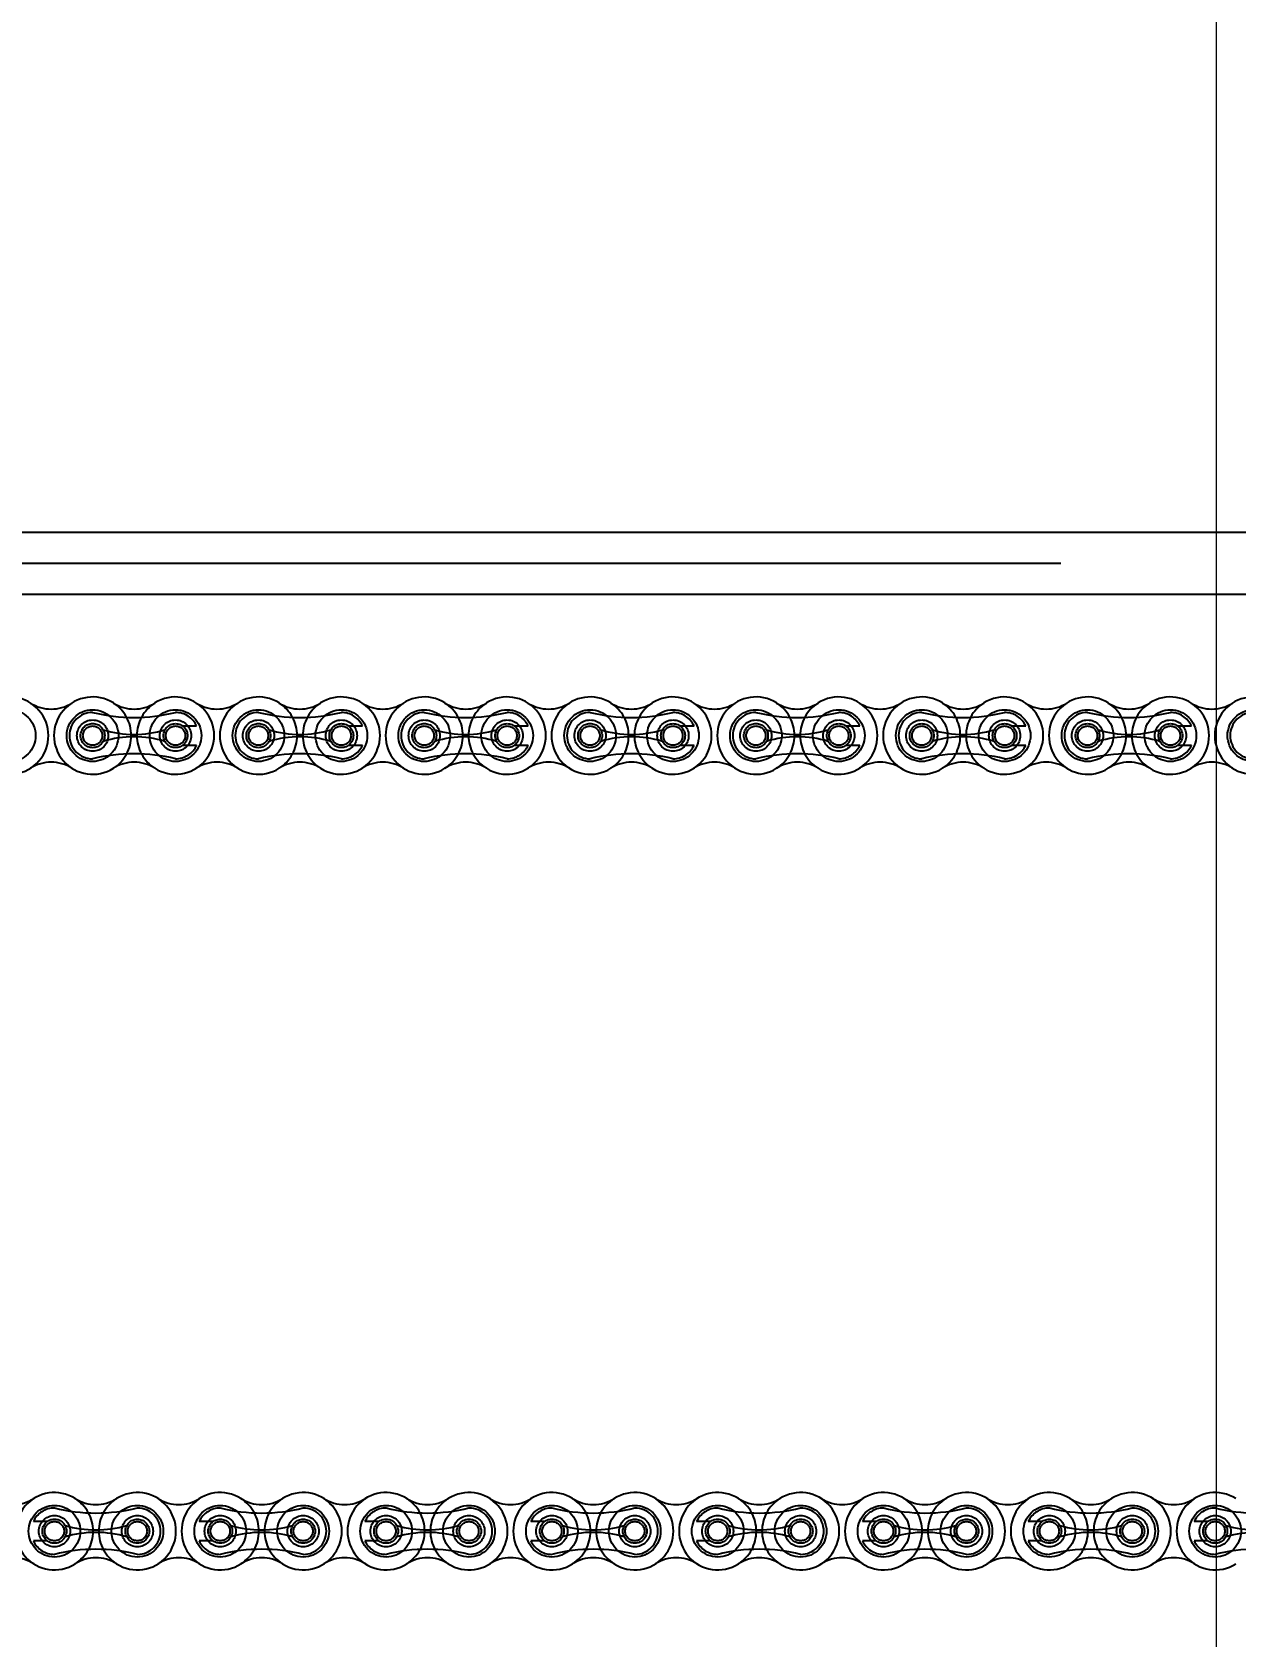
# Model space of a CAD drawing. Header units: metres. Extents: x 0 to 63075, y 0 to 44550.
# Drawn here: x 38720.6 to 38905, y 35097.1 to 35342.9 of the extents above; entities that cross this region are included whole.
import ezdxf

# ---------------------------------------------------------------- set-up
doc = ezdxf.new("R2010")
doc.units = ezdxf.units.M
doc.header["$LTSCALE"] = 75
doc.linetypes.add('HIDDEN2', pattern=[4.7625, 3.175, -1.5875])
for name, color, linetype in [('18_COTAS', 7, 'Continuous'), ('SDM', 7, 'Continuous'), ('SL1', 8, 'Continuous'), ('SL4', 4, 'Continuous'), ('ST1', 7, 'HIDDEN2')]:
    doc.layers.add(name, color=color, linetype=linetype)
doc.styles.add('ROMANS', font='ROMANS.SHX')
doc.dimstyles.new('75___1-75', dxfattribs={"dimscale": 75, "dimtxt": 2.5, "dimasz": 2, "dimexe": 1.5, "dimexo": 1, "dimgap": 0.5, "dimtad": 1, "dimdec": 0, "dimzin": 12, "dimtxsty": 'ROMANS', "dimcen": 0, "dimclrd": 256, "dimclre": 256, "dimclrt": 3, "dimazin": 3, "dimtfac": 1, "dimtdec": 0, "dimtmove": 0, "dimatfit": 0, "dimfxl": 1, "dimlwd": -1, "dimlwe": -1, "dimarcsym": 0})

# ---------------------------------------------------------------- blocks, each defined once
blk = doc.blocks.new('A$C5138bbe7')
at = {"layer": 'SL1', "lineweight": 0}
blk.add_line((26490.73, 9913.01), (26490.73, 2520.69), dxfattribs=at)
blk = doc.blocks.new('*D31')
at = {"layer": 'Defpoints', "color": 0, "transparency": 16777216}
for p in [(37273.13, 35690.51), (37273.13, 35271.03), (41947.61, 35271.03)]:
    blk.add_point(p, dxfattribs=at)
at = {"layer": 'SDM', "transparency": 16777216}
for p, q in [((37273.13, 35346.03), (37273.13, 35803.01)), ((41947.61, 35346.03), (41947.61, 35803.01)), ((41797.61, 35690.51), (37423.13, 35690.51))]:
    blk.add_line(p, q, dxfattribs=at)
for points in [[(37423.13, 35715.51), (37423.13, 35665.51), (37273.13, 35690.51)], [(41797.61, 35715.51), (41797.61, 35665.51), (41947.61, 35690.51)]]:
    blk.add_solid(points, dxfattribs=at)
at = {"layer": 'SDM', "color": 3, "transparency": 16777216, "insert": (39610.37, 35821.76), "char_height": 187.5, "attachment_point": 5, "style": 'ROMANS'}
blk.add_mtext('4674', dxfattribs=at)
blk = doc.blocks.new('*D32')
at = {"layer": '18_COTAS', "transparency": 16777216}
for p, q in [((37273.13, 35346.03), (37273.13, 36814.27)), ((39025.01, 36776.77), (39025.01, 36814.27)), ((37423.13, 36701.77), (38875.01, 36701.77))]:
    blk.add_line(p, q, dxfattribs=at)
for points in [[(37423.13, 36726.77), (37423.13, 36676.77), (37273.13, 36701.77)], [(38875.01, 36726.77), (38875.01, 36676.77), (39025.01, 36701.77)]]:
    blk.add_solid(points, dxfattribs=at)
at = {"layer": 'Defpoints', "color": 0, "transparency": 16777216}
for p in [(39025.01, 36701.77), (39025.01, 36701.77), (37273.13, 35271.03)]:
    blk.add_point(p, dxfattribs=at)
at = {"layer": '18_COTAS', "color": 3, "transparency": 16777216, "insert": (38149.07, 36833.02), "char_height": 187.5, "attachment_point": 5, "style": 'ROMANS'}
blk.add_mtext('1752', dxfattribs=at)
blk = doc.blocks.new('A$C6e6623c1')
at = {"layer": 'SL4'}
for p, q in [((1009.76, 1725.35), (2334.74, 1725.35)), ((2334.74, 1715.82), (1009.76, 1715.82))]:
    blk.add_line(p, q, dxfattribs=at)
at = {"layer": 'ST1'}
for p, q in [((1009.76, 1720.59), (2334.74, 1720.59)), ((2334.74, 1715.82), (1009.76, 1715.82)), ((1470.58, 1695.67), (1472.71, 1695.67)), ((1495.98, 1695.67), (1498.11, 1695.67)), ((1521.38, 1695.67), (1523.51, 1695.67)), ((1546.78, 1695.67), (1548.91, 1695.67)), ((1572.18, 1695.67), (1574.31, 1695.67)), ((1597.58, 1695.67), (1599.71, 1695.67)), ((1622.98, 1695.67), (1625.11, 1695.67)), ((1470.58, 1692.71), (1472.71, 1692.71)), ((1495.98, 1692.71), (1498.11, 1692.71)), ((1521.38, 1692.71), (1523.51, 1692.71)), ((1546.78, 1692.71), (1548.91, 1692.71)), ((1572.18, 1692.71), (1574.31, 1692.71)), ((1597.58, 1692.71), (1599.71, 1692.71)), ((1622.98, 1692.71), (1625.11, 1692.71)), ((1449.82, 1573.83), (1447.7, 1573.83)), ((1475.22, 1573.83), (1473.1, 1573.83)), ((1500.62, 1573.83), (1498.5, 1573.83)), ((1526.02, 1573.83), (1523.9, 1573.83)), ((1551.42, 1573.83), (1549.3, 1573.83)), ((1576.82, 1573.83), (1574.7, 1573.83)), ((1602.22, 1573.83), (1600.1, 1573.83)), ((1627.62, 1573.83), (1625.5, 1573.83)), ((1449.82, 1570.88), (1447.7, 1570.88)), ((1475.22, 1570.88), (1473.1, 1570.88)), ((1500.62, 1570.88), (1498.5, 1570.88)), ((1526.02, 1570.88), (1523.9, 1570.88)), ((1551.42, 1570.88), (1549.3, 1570.88)), ((1576.82, 1570.88), (1574.7, 1570.88)), ((1602.22, 1570.88), (1600.1, 1570.88)), ((1627.62, 1570.88), (1625.5, 1570.88))]:
    blk.add_line(p, q, dxfattribs=at)
for centre, radius in [((1444.08, 1694.19), 3.96), ((1456.78, 1694.19), 3.96), ((1456.78, 1694.19), 2.4), ((1456.78, 1694.19), 1.85), ((1469.48, 1694.19), 3.96), ((1469.48, 1694.19), 2.4), ((1469.48, 1694.19), 1.84), ((1482.18, 1694.19), 3.96), ((1482.18, 1694.19), 2.4), ((1482.18, 1694.19), 1.85), ((1494.88, 1694.19), 3.96), ((1494.88, 1694.19), 2.4), ((1494.88, 1694.19), 1.84), ((1507.58, 1694.19), 3.96), ((1507.58, 1694.19), 2.4), ((1507.58, 1694.19), 1.85), ((1520.28, 1694.19), 3.96), ((1520.28, 1694.19), 2.4), ((1520.28, 1694.19), 1.84), ((1532.98, 1694.19), 3.96), ((1532.98, 1694.19), 2.4), ((1532.98, 1694.19), 1.85), ((1545.68, 1694.19), 3.96), ((1545.68, 1694.19), 2.4), ((1545.68, 1694.19), 1.84), ((1558.38, 1694.19), 3.96), ((1558.38, 1694.19), 2.4), ((1558.38, 1694.19), 1.85), ((1571.08, 1694.19), 3.96), ((1571.08, 1694.19), 2.4), ((1571.08, 1694.19), 1.84), ((1583.78, 1694.19), 3.96), ((1583.78, 1694.19), 2.4), ((1583.78, 1694.19), 1.84), ((1596.48, 1694.19), 3.96), ((1596.48, 1694.19), 2.4), ((1596.48, 1694.19), 1.84), ((1609.18, 1694.19), 3.96), ((1609.18, 1694.19), 2.4), ((1609.18, 1694.19), 1.84), ((1621.88, 1694.19), 3.96), ((1621.88, 1694.19), 2.4), ((1621.88, 1694.19), 1.84), ((1634.58, 1694.19), 3.96), ((1456.78, 1694.19), 1.48), ((1469.48, 1694.19), 1.48), ((1482.18, 1694.19), 1.48), ((1494.88, 1694.19), 1.48), ((1507.58, 1694.19), 1.48), ((1520.28, 1694.19), 1.48), ((1532.98, 1694.19), 1.48), ((1545.68, 1694.19), 1.48), ((1558.38, 1694.19), 1.48), ((1571.08, 1694.19), 1.48), ((1583.78, 1694.19), 1.48), ((1596.48, 1694.19), 1.48), ((1609.18, 1694.19), 1.48), ((1621.88, 1694.19), 1.48), ((1450.93, 1572.35), 3.96), ((1463.63, 1572.35), 3.96), ((1476.33, 1572.35), 3.96), ((1489.03, 1572.35), 3.96), ((1501.73, 1572.35), 3.96), ((1514.43, 1572.35), 3.96), ((1527.13, 1572.35), 3.96), ((1539.83, 1572.35), 3.96), ((1552.53, 1572.35), 3.96), ((1565.23, 1572.35), 3.96), ((1577.93, 1572.35), 3.96), ((1590.63, 1572.35), 3.96), ((1603.33, 1572.35), 3.96), ((1616.03, 1572.35), 3.96), ((1628.73, 1572.35), 3.96), ((1450.93, 1572.35), 2.4), ((1450.93, 1572.35), 1.85), ((1450.93, 1572.35), 1.48), ((1463.63, 1572.35), 2.4), ((1463.63, 1572.35), 1.84), ((1463.63, 1572.35), 1.48), ((1476.33, 1572.35), 2.4), ((1476.33, 1572.35), 1.84), ((1476.33, 1572.35), 1.48), ((1489.03, 1572.35), 2.4), ((1489.03, 1572.35), 1.84), ((1489.03, 1572.35), 1.48), ((1501.73, 1572.35), 2.4), ((1501.73, 1572.35), 1.85), ((1501.73, 1572.35), 1.48), ((1514.43, 1572.35), 2.4), ((1514.43, 1572.35), 1.85), ((1514.43, 1572.35), 1.48), ((1527.13, 1572.35), 2.4), ((1527.13, 1572.35), 1.85), ((1527.13, 1572.35), 1.48), ((1539.83, 1572.35), 2.4), ((1539.83, 1572.35), 1.84), ((1539.83, 1572.35), 1.48), ((1552.53, 1572.35), 2.4), ((1552.53, 1572.35), 1.85), ((1552.53, 1572.35), 1.48), ((1565.23, 1572.35), 2.4), ((1565.23, 1572.35), 1.85), ((1565.23, 1572.35), 1.48), ((1577.93, 1572.35), 2.4), ((1577.93, 1572.35), 1.85), ((1577.93, 1572.35), 1.48), ((1590.63, 1572.35), 2.4), ((1590.63, 1572.35), 1.84), ((1590.63, 1572.35), 1.48), ((1603.33, 1572.35), 2.4), ((1603.33, 1572.35), 1.84), ((1603.33, 1572.35), 1.48), ((1616.03, 1572.35), 2.4), ((1616.03, 1572.35), 1.85), ((1616.03, 1572.35), 1.48), ((1628.73, 1572.35), 2.4), ((1628.73, 1572.35), 1.85), ((1628.73, 1572.35), 1.48)]:
    blk.add_circle(centre, radius, dxfattribs=at)
for centre, radius, start, end in [((1444.08, 1694.19), 5.92, 237.5667, 122.4333), ((1450.43, 1704.18), 5.92, 237.5667, 302.4333), ((1456.78, 1694.19), 5.92, 57.5667, 302.4333), ((1463.13, 1704.18), 5.92, 237.5667, 302.4333), ((1456.78, 1694.19), 5.92, 302.4332, 57.5668), ((1469.48, 1694.19), 5.92, 122.4332, 237.5668), ((1469.48, 1694.19), 5.92, 237.5667, 122.4333), ((1475.83, 1704.18), 5.92, 237.5667, 302.4333), ((1482.18, 1694.19), 5.92, 57.5667, 302.4333), ((1488.53, 1704.18), 5.92, 237.5667, 302.4333), ((1482.18, 1694.19), 5.92, 302.4332, 57.5668), ((1494.88, 1694.19), 5.92, 122.4332, 237.5668), ((1494.88, 1694.19), 5.92, 237.5667, 122.4333), ((1501.23, 1704.18), 5.92, 237.5667, 302.4333), ((1507.58, 1694.19), 5.92, 57.5667, 302.4333), ((1513.93, 1704.18), 5.92, 237.5667, 302.4333), ((1507.58, 1694.19), 5.92, 302.4332, 57.5668), ((1520.28, 1694.19), 5.92, 122.4332, 237.5668), ((1520.28, 1694.19), 5.92, 237.5667, 122.4333), ((1526.63, 1704.18), 5.92, 237.5667, 302.4333), ((1532.98, 1694.19), 5.92, 57.5667, 302.4333), ((1539.33, 1704.18), 5.92, 237.5667, 302.4333), ((1532.98, 1694.19), 5.92, 302.4332, 57.5668), ((1545.68, 1694.19), 5.92, 122.4332, 237.5668), ((1545.68, 1694.19), 5.92, 237.5667, 122.4333), ((1552.03, 1704.18), 5.92, 237.5667, 302.4333), ((1558.38, 1694.19), 5.92, 57.5667, 302.4333), ((1564.73, 1704.18), 5.92, 237.5667, 302.4333), ((1558.38, 1694.19), 5.92, 302.4332, 57.5668), ((1571.08, 1694.19), 5.92, 122.4332, 237.5668), ((1571.08, 1694.19), 5.92, 237.5667, 122.4333), ((1577.43, 1704.18), 5.92, 237.5667, 302.4333), ((1583.78, 1694.19), 5.92, 57.5667, 302.4333), ((1590.13, 1704.18), 5.92, 237.5667, 302.4333), ((1583.78, 1694.19), 5.92, 302.4332, 57.5668), ((1596.48, 1694.19), 5.92, 122.4332, 237.5668), ((1596.48, 1694.19), 5.92, 237.5667, 122.4333), ((1602.83, 1704.18), 5.92, 237.5667, 302.4333), ((1609.18, 1694.19), 5.92, 57.5667, 302.4333), ((1615.53, 1704.18), 5.92, 237.5667, 302.4333), ((1609.18, 1694.19), 5.92, 302.4332, 57.5668), ((1621.88, 1694.19), 5.92, 122.4332, 237.5668), ((1621.88, 1694.19), 5.92, 237.5667, 122.4333), ((1628.23, 1704.18), 5.92, 237.5667, 302.4333), ((1634.58, 1694.19), 5.92, 57.5667, 302.4333), ((1456.78, 1694.19), 3.55, 90, 270), ((1463.13, 1723.29), 26.32, 256.0401, 283.9599), ((1469.48, 1694.19), 3.55, 24.5534, 90), ((1482.18, 1694.19), 3.55, 90, 270), ((1488.53, 1723.29), 26.32, 256.0401, 283.9599), ((1494.88, 1694.19), 3.55, 24.5534, 90), ((1507.58, 1694.19), 3.55, 90, 270), ((1513.93, 1723.29), 26.32, 256.0401, 283.9599), ((1520.28, 1694.19), 3.55, 24.5534, 90), ((1532.98, 1694.19), 3.55, 90, 270), ((1539.33, 1723.29), 26.32, 256.0401, 283.9599), ((1545.68, 1694.19), 3.55, 24.5534, 90), ((1558.38, 1694.19), 3.55, 90, 270), ((1564.73, 1723.29), 26.32, 256.0401, 283.9599), ((1571.08, 1694.19), 3.55, 24.5534, 90), ((1583.78, 1694.19), 3.55, 90, 270), ((1590.13, 1723.29), 26.32, 256.0401, 283.9599), ((1596.48, 1694.19), 3.55, 24.5534, 90), ((1609.18, 1694.19), 3.55, 90, 270), ((1615.53, 1723.29), 26.32, 256.0401, 283.9599), ((1621.88, 1694.19), 3.55, 24.5534, 90), ((1634.58, 1694.19), 3.55, 90, 270), ((1463.13, 1710.54), 16.17, 252.993, 287.007), ((1463.13, 1677.84), 16.17, 72.993, 107.007), ((1488.53, 1710.54), 16.17, 252.993, 287.007), ((1488.53, 1677.84), 16.17, 72.993, 107.007), ((1513.93, 1710.54), 16.17, 252.993, 287.007), ((1513.93, 1677.84), 16.17, 72.993, 107.007), ((1539.33, 1710.54), 16.17, 252.993, 287.007), ((1539.33, 1677.84), 16.17, 72.993, 107.007), ((1564.73, 1710.54), 16.17, 252.993, 287.007), ((1564.73, 1677.84), 16.17, 72.993, 107.007), ((1590.13, 1710.54), 16.17, 252.993, 287.007), ((1590.13, 1677.84), 16.17, 72.993, 107.007), ((1615.53, 1710.54), 16.17, 252.993, 287.007), ((1615.53, 1677.84), 16.17, 72.993, 107.007), ((1463.13, 1665.09), 26.32, 76.0401, 103.9599), ((1469.48, 1694.19), 3.55, 270, 335.4466), ((1488.53, 1665.09), 26.32, 76.0401, 103.9599), ((1494.88, 1694.19), 3.55, 270, 335.4466), ((1513.93, 1665.09), 26.32, 76.0401, 103.9599), ((1520.28, 1694.19), 3.55, 270, 335.4466), ((1539.33, 1665.09), 26.32, 76.0401, 103.9599), ((1545.68, 1694.19), 3.55, 270, 335.4466), ((1564.73, 1665.09), 26.32, 76.0401, 103.9599), ((1571.08, 1694.19), 3.55, 270, 335.4466), ((1590.13, 1665.09), 26.32, 76.0401, 103.9599), ((1596.48, 1694.19), 3.55, 270, 335.4466), ((1615.53, 1665.09), 26.32, 76.0401, 103.9599), ((1621.88, 1694.19), 3.55, 270, 335.4466), ((1450.43, 1684.2), 5.92, 57.5667, 122.4333), ((1463.13, 1684.2), 5.92, 57.5667, 122.4333), ((1475.83, 1684.2), 5.92, 57.5667, 122.4333), ((1488.53, 1684.2), 5.92, 57.5667, 122.4333), ((1501.23, 1684.2), 5.92, 57.5667, 122.4333), ((1513.93, 1684.2), 5.92, 57.5667, 122.4333), ((1526.63, 1684.2), 5.92, 57.5667, 122.4333), ((1539.33, 1684.2), 5.92, 57.5667, 122.4333), ((1552.03, 1684.2), 5.92, 57.5667, 122.4333), ((1564.73, 1684.2), 5.92, 57.5667, 122.4333), ((1577.43, 1684.2), 5.92, 57.5667, 122.4333), ((1590.13, 1684.2), 5.92, 57.5667, 122.4333), ((1602.83, 1684.2), 5.92, 57.5667, 122.4333), ((1615.53, 1684.2), 5.92, 57.5667, 122.4333), ((1628.23, 1684.2), 5.92, 57.5667, 122.4333), ((1450.93, 1572.35), 5.92, 57.5667, 302.4333), ((1463.63, 1572.35), 5.92, 237.5667, 122.4333), ((1476.33, 1572.35), 5.92, 57.5667, 302.4333), ((1489.03, 1572.35), 5.92, 237.5667, 122.4333), ((1501.73, 1572.35), 5.92, 57.5667, 302.4333), ((1514.43, 1572.35), 5.92, 237.5667, 122.4333), ((1527.13, 1572.35), 5.92, 57.5667, 302.4333), ((1539.83, 1572.35), 5.92, 237.5667, 122.4333), ((1552.53, 1572.35), 5.92, 57.5667, 302.4333), ((1565.23, 1572.35), 5.92, 237.5667, 122.4333), ((1577.93, 1572.35), 5.92, 57.5667, 302.4333), ((1590.63, 1572.35), 5.92, 237.5667, 122.4333), ((1603.33, 1572.35), 5.92, 57.5667, 302.4333), ((1616.03, 1572.35), 5.92, 237.5667, 122.4333), ((1628.73, 1572.35), 5.92, 57.5667, 302.4333), ((1444.58, 1582.35), 5.92, 237.5667, 302.4333), ((1450.93, 1572.35), 3.55, 90, 155.4466), ((1457.28, 1601.45), 26.32, 256.0401, 283.9599), ((1457.28, 1582.35), 5.92, 237.5667, 302.4333), ((1450.93, 1572.35), 5.92, 302.4332, 57.5668), ((1463.63, 1572.35), 5.92, 122.4332, 237.5668), ((1463.63, 1572.35), 3.55, 270, 90), ((1469.98, 1582.35), 5.92, 237.5667, 302.4333), ((1476.33, 1572.35), 3.55, 90, 155.4466), ((1482.68, 1601.45), 26.32, 256.0401, 283.9599), ((1482.68, 1582.35), 5.92, 237.5667, 302.4333), ((1476.33, 1572.35), 5.92, 302.4332, 57.5668), ((1489.03, 1572.35), 5.92, 122.4332, 237.5668), ((1489.03, 1572.35), 3.55, 270, 90), ((1495.38, 1582.35), 5.92, 237.5667, 302.4333), ((1501.73, 1572.35), 3.55, 90, 155.4466), ((1508.08, 1601.45), 26.32, 256.0401, 283.9599), ((1508.08, 1582.35), 5.92, 237.5667, 302.4333), ((1501.73, 1572.35), 5.92, 302.4332, 57.5668), ((1514.43, 1572.35), 5.92, 122.4332, 237.5668), ((1514.43, 1572.35), 3.55, 270, 90), ((1520.78, 1582.35), 5.92, 237.5667, 302.4333), ((1527.13, 1572.35), 3.55, 90, 155.4466), ((1533.48, 1601.45), 26.32, 256.0401, 283.9599), ((1533.48, 1582.35), 5.92, 237.5667, 302.4333), ((1527.13, 1572.35), 5.92, 302.4332, 57.5668), ((1539.83, 1572.35), 5.92, 122.4332, 237.5668), ((1539.83, 1572.35), 3.55, 270, 90), ((1546.18, 1582.35), 5.92, 237.5667, 302.4333), ((1552.53, 1572.35), 3.55, 90, 155.4466), ((1558.88, 1601.45), 26.32, 256.0401, 283.9599), ((1558.88, 1582.35), 5.92, 237.5667, 302.4333), ((1552.53, 1572.35), 5.92, 302.4332, 57.5668), ((1565.23, 1572.35), 5.92, 122.4332, 237.5668), ((1565.23, 1572.35), 3.55, 270, 90), ((1571.58, 1582.35), 5.92, 237.5667, 302.4333), ((1577.93, 1572.35), 3.55, 90, 155.4466), ((1584.28, 1601.45), 26.32, 256.0401, 283.9599), ((1584.28, 1582.35), 5.92, 237.5667, 302.4333), ((1577.93, 1572.35), 5.92, 302.4332, 57.5668), ((1590.63, 1572.35), 5.92, 122.4332, 237.5668), ((1590.63, 1572.35), 3.55, 270, 90), ((1596.98, 1582.35), 5.92, 237.5667, 302.4333), ((1603.33, 1572.35), 3.55, 90, 155.4466), ((1609.68, 1601.45), 26.32, 256.0401, 283.9599), ((1609.68, 1582.35), 5.92, 237.5667, 302.4333), ((1603.33, 1572.35), 5.92, 302.4332, 57.5668), ((1616.03, 1572.35), 5.92, 122.4332, 237.5668), ((1616.03, 1572.35), 3.55, 270, 90), ((1622.38, 1582.35), 5.92, 237.5667, 302.4333), ((1628.73, 1572.35), 3.55, 90, 155.4466), ((1635.08, 1601.45), 26.32, 256.0401, 283.9599), ((1457.28, 1588.71), 16.17, 252.993, 287.007), ((1482.68, 1588.71), 16.17, 252.993, 287.007), ((1508.08, 1588.71), 16.17, 252.993, 287.007), ((1533.48, 1588.71), 16.17, 252.993, 287.007), ((1558.88, 1588.71), 16.17, 252.993, 287.007), ((1584.28, 1588.71), 16.17, 252.993, 287.007), ((1609.68, 1588.71), 16.17, 252.993, 287.007), ((1635.08, 1588.71), 16.17, 252.993, 287.007), ((1450.93, 1572.35), 3.55, 204.5534, 270), ((1457.28, 1556), 16.17, 72.993, 107.007), ((1476.33, 1572.35), 3.55, 204.5534, 270), ((1482.68, 1556), 16.17, 72.993, 107.007), ((1501.73, 1572.35), 3.55, 204.5534, 270), ((1508.08, 1556), 16.17, 72.993, 107.007), ((1527.13, 1572.35), 3.55, 204.5534, 270), ((1533.48, 1556), 16.17, 72.993, 107.007), ((1552.53, 1572.35), 3.55, 204.5534, 270), ((1558.88, 1556), 16.17, 72.993, 107.007), ((1577.93, 1572.35), 3.55, 204.5534, 270), ((1584.28, 1556), 16.17, 72.993, 107.007), ((1603.33, 1572.35), 3.55, 204.5534, 270), ((1609.68, 1556), 16.17, 72.993, 107.007), ((1628.73, 1572.35), 3.55, 204.5534, 270), ((1635.08, 1556), 16.17, 72.993, 107.007), ((1444.58, 1562.36), 5.92, 57.5667, 122.4333), ((1457.28, 1543.26), 26.32, 76.0401, 103.9599), ((1457.28, 1562.36), 5.92, 57.5667, 122.4333), ((1469.98, 1562.36), 5.92, 57.5667, 122.4333), ((1482.68, 1543.26), 26.32, 76.0401, 103.9599), ((1482.68, 1562.36), 5.92, 57.5667, 122.4333), ((1495.38, 1562.36), 5.92, 57.5667, 122.4333), ((1508.08, 1543.26), 26.32, 76.0401, 103.9599), ((1508.08, 1562.36), 5.92, 57.5667, 122.4333), ((1520.78, 1562.36), 5.92, 57.5667, 122.4333), ((1533.48, 1543.26), 26.32, 76.0401, 103.9599), ((1533.48, 1562.36), 5.92, 57.5667, 122.4333), ((1546.18, 1562.36), 5.92, 57.5667, 122.4333), ((1558.88, 1543.26), 26.32, 76.0401, 103.9599), ((1558.88, 1562.36), 5.92, 57.5667, 122.4333), ((1571.58, 1562.36), 5.92, 57.5667, 122.4333), ((1584.28, 1543.26), 26.32, 76.0401, 103.9599), ((1584.28, 1562.36), 5.92, 57.5667, 122.4333), ((1596.98, 1562.36), 5.92, 57.5667, 122.4333), ((1609.68, 1543.26), 26.32, 76.0401, 103.9599), ((1609.68, 1562.36), 5.92, 57.5667, 122.4333), ((1622.38, 1562.36), 5.92, 57.5667, 122.4333), ((1635.08, 1543.26), 26.32, 76.0401, 103.9599)]:
    blk.add_arc(centre, radius, start, end, dxfattribs=at)

msp = doc.modelspace()

# ---------------------------------------------------------------- block references
at = {"layer": 'SDM'}
for name, p in [('A$C5138bbe7', (12411.29, 27430.51)), ('A$C6e6623c1', (37273.13, 33540.92))]:
    msp.add_blockref(name, p, dxfattribs=at)

# ---------------------------------------------------------------- dimensions: what is measured, and where the dimension line sits
at = {"layer": '18_COTAS'}
dim = msp.add_linear_dim(base=(39025.01, 36701.77), p1=(37273.13, 35271.03), p2=(39025.01, 36701.77), dimstyle='75___1-75', dxfattribs=at)
dim.commit()
dim.dimension.update_dxf_attribs({"geometry": '*D32', "text_midpoint": (38149.07, 36833.02)})
at = {"layer": 'SDM'}
dim = msp.add_linear_dim(base=(37273.13, 35690.51), p1=(41947.61, 35271.03), p2=(37273.13, 35271.03), dimstyle='75___1-75', override={"dimtmove": 1}, dxfattribs=at)
dim.commit()
dim.dimension.update_dxf_attribs({"geometry": '*D31', "text_midpoint": (39610.37, 35821.76)})

doc.saveas('drawing.dxf')
